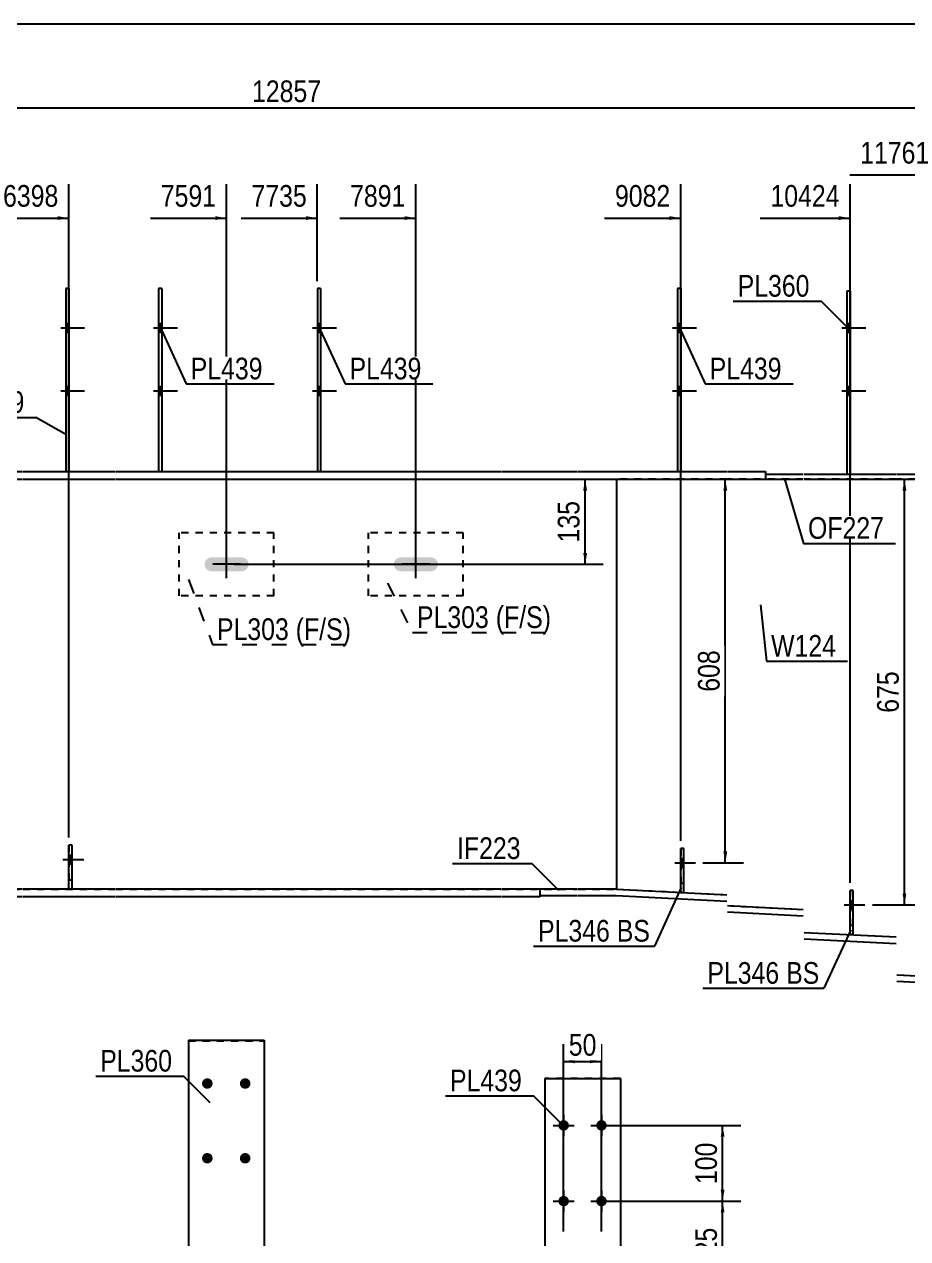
# Model space of a CAD drawing. Header units: millimetres. Extents: x -1031 to -628, y -184 to 93.
# Drawn here: x -862.7 to -746, y -67 to 93.4 of the extents above; entities that cross this region are included whole.
import ezdxf

# ---------------------------------------------------------------- set-up
doc = ezdxf.new("R2010")
doc.units = ezdxf.units.MM
doc.linetypes.add('DXK_LINE_DOT1', pattern=[1.8814, 0.9407, -0.9407])
doc.linetypes.add('DXK_LINE_DOT2', pattern=[3.9198, 1.9599, -1.9599])
doc.styles.add('Arial Narrow', font='ARIALN.TTF', dxfattribs={"height": 0.2})

# ---------------------------------------------------------------- blocks, each defined once
blk = doc.blocks.new('Unknown-624476958-1210')
at = {"color": 5, "linetype": 'Continuous'}
blk.add_line((-628.32, 93.42), (-1028.32, 93.42), dxfattribs=at)
blk = doc.blocks.new('Part-624476958-1717 - 1694')
at = {"color": 2, "linetype": 'Continuous'}
for p, q in [((-764.79, 34), (-759.79, 34)), ((-764.79, 34), (-764.79, 33.33)), ((-759.69, 34), (-747.53, 34)), ((-747.43, 34), (-735.51, 34)), ((-735.41, 34), (-660.5, 34)), ((-660.5, 34), (-660.5, 33.33)), ((-764.79, 33.33), (-759.79, 33.33)), ((-759.69, 33.33), (-747.53, 33.33)), ((-747.43, 33.33), (-735.51, 33.33)), ((-735.41, 33.33), (-660.5, 33.33))]:
    blk.add_line(p, q, dxfattribs=at)
blk = doc.blocks.new('Part-624476958-1739 - 1694')
at = {"color": 2, "linetype": 'Continuous'}
for p, q in [((-878.06, 34.33), (-873.06, 34.33)), ((-878.06, 34.33), (-878.06, 33.33)), ((-872.96, 34.33), (-862.96, 34.33)), ((-862.86, 34.33), (-850.7, 34.33)), ((-850.6, 34.33), (-799.7, 34.33)), ((-799.6, 34.33), (-789.6, 34.33)), ((-789.5, 34.33), (-769.89, 34.33)), ((-769.79, 34.33), (-764.79, 34.33)), ((-764.79, 34.33), (-764.79, 33.33)), ((-878.06, 33.33), (-873.06, 33.33)), ((-872.96, 33.33), (-862.96, 33.33)), ((-862.86, 33.33), (-850.7, 33.33)), ((-850.6, 33.33), (-799.7, 33.33)), ((-799.6, 33.33), (-789.6, 33.33)), ((-789.5, 33.33), (-769.89, 33.33)), ((-769.79, 33.33), (-764.79, 33.33))]:
    blk.add_line(p, q, dxfattribs=at)
blk = doc.blocks.new('Part-624476958-1837 - 1694')
at = {"color": 2, "linetype": 'Continuous'}
for p, q in [((-789.6, -20.83), (-794.6, -20.83)), ((-794.6, -20.83), (-794.6, -21.67)), ((-784.48, -20.83), (-789.5, -20.83)), ((-784.48, -20.83), (-769.89, -21.56)), ((-794.6, -21.67), (-789.6, -21.67)), ((-789.5, -21.67), (-784.5, -21.67)), ((-784.5, -21.67), (-769.89, -22.4)), ((-769.79, -23.01), (-759.79, -23.51)), ((-769.79, -23.84), (-759.79, -24.34)), ((-759.69, -26.55), (-747.53, -27.15)), ((-759.69, -27.38), (-747.53, -27.99)), ((-747.43, -32.14), (-735.51, -32.73)), ((-747.43, -32.97), (-735.51, -33.57)), ((-735.41, -32.93), (-727.42, -33.33)), ((-727.42, -33.33), (-727.47, -34.17)), ((-735.41, -33.77), (-727.47, -34.17))]:
    blk.add_line(p, q, dxfattribs=at)
blk = doc.blocks.new('Part-624476958-1766 - 1694')
at = {"color": 2, "linetype": 'Continuous'}
for p, q in [((-784.48, 33.33), (-784.48, -20.83)), ((-727.42, 19.73), (-727.42, 33.33)), ((-727.42, 14.42), (-727.42, -33.33))]:
    blk.add_line(p, q, dxfattribs=at)
at = {"color": 7, "linetype": 'DXK_LINE_DOT1'}
for p, q in [((-769.89, 33.33), (-784.48, 33.33)), ((-759.79, 33.33), (-769.79, 33.33)), ((-747.53, 33.33), (-759.69, 33.33)), ((-735.51, 33.33), (-747.43, 33.33)), ((-727.42, 33.33), (-735.41, 33.33)), ((-727.42, 33.33), (-727.42, 14.42)), ((-784.48, -20.83), (-769.89, -21.56)), ((-769.79, -23.01), (-759.79, -23.51)), ((-759.69, -26.55), (-747.53, -27.15)), ((-747.43, -32.14), (-735.51, -32.73)), ((-735.41, -32.93), (-727.42, -33.33))]:
    blk.add_line(p, q, dxfattribs=at)
blk = doc.blocks.new('Part-624476958-8357 - 1694')
at = {"color": 2, "linetype": 'Continuous'}
for p, q in [((-844.51, 58.5), (-844.93, 58.5)), ((-844.93, 58.5), (-844.93, 34.33)), ((-844.51, 58.5), (-844.51, 34.33))]:
    blk.add_line(p, q, dxfattribs=at)
at = {"color": 7, "linetype": 'DXK_LINE_DOT1'}
blk.add_line((-844.93, 34.33), (-844.51, 34.33), dxfattribs=at)
blk = doc.blocks.new('Part-624476958-1771 - 1694')
at = {"color": 2, "linetype": 'Continuous'}
for p, q in [((-867.96, 33.33), (-867.96, -20.83)), ((-784.48, 33.33), (-784.48, -20.83))]:
    blk.add_line(p, q, dxfattribs=at)
at = {"color": 7, "linetype": 'DXK_LINE_DOT1'}
for p, q in [((-867.96, 33.33), (-862.96, 33.33)), ((-862.86, 33.33), (-850.7, 33.33)), ((-850.6, 33.33), (-799.7, 33.33)), ((-799.6, 33.33), (-789.6, 33.33)), ((-789.5, 33.33), (-784.48, 33.33)), ((-867.96, -20.83), (-862.96, -20.83)), ((-862.86, -20.83), (-850.7, -20.83)), ((-850.6, -20.83), (-799.7, -20.83)), ((-799.6, -20.83), (-789.6, -20.83)), ((-789.5, -20.83), (-784.48, -20.83))]:
    blk.add_line(p, q, dxfattribs=at)
blk = doc.blocks.new('Part-624476958-2355 - 1694')
at = {"color": 2, "linetype": 'Continuous'}
for p, q in [((-856.78, 58.5), (-857.2, 58.5)), ((-857.2, 58.5), (-857.2, 34.33)), ((-856.78, 58.5), (-856.78, 34.33))]:
    blk.add_line(p, q, dxfattribs=at)
at = {"color": 7, "linetype": 'DXK_LINE_DOT1'}
blk.add_line((-857.2, 34.33), (-856.78, 34.33), dxfattribs=at)
blk = doc.blocks.new('Part-624476958-1815 - 1694')
at = {"color": 2, "linetype": 'Continuous'}
for p, q in [((-907.45, -20.83), (-912.45, -20.83)), ((-912.45, -20.83), (-912.45, -21.83)), ((-895.18, -20.83), (-907.35, -20.83)), ((-883.16, -20.83), (-895.08, -20.83)), ((-873.06, -20.83), (-883.06, -20.83)), ((-862.96, -20.83), (-872.96, -20.83)), ((-850.7, -20.83), (-862.86, -20.83)), ((-799.7, -20.83), (-850.6, -20.83)), ((-794.6, -20.83), (-799.6, -20.83)), ((-794.6, -20.83), (-794.6, -21.83)), ((-907.45, -21.83), (-912.45, -21.83)), ((-895.18, -21.83), (-907.35, -21.83)), ((-883.16, -21.83), (-895.08, -21.83)), ((-873.06, -21.83), (-883.06, -21.83)), ((-862.96, -21.83), (-872.96, -21.83)), ((-850.7, -21.83), (-862.86, -21.83)), ((-799.7, -21.83), (-850.6, -21.83)), ((-794.6, -21.83), (-799.6, -21.83))]:
    blk.add_line(p, q, dxfattribs=at)
blk = doc.blocks.new('Part-624476958-2070 - 1694')
at = {"color": 7, "linetype": 'DXK_LINE_DOT1'}
for p, q in [((-829.7, 26.25), (-842.2, 26.25)), ((-842.2, 17.92), (-842.2, 26.25)), ((-829.7, 17.92), (-829.7, 26.25)), ((-829.7, 17.92), (-842.2, 17.92))]:
    blk.add_line(p, q, dxfattribs=at)
blk = doc.blocks.new('Part-624476958-2080 - 1694')
at = {"color": 7, "linetype": 'DXK_LINE_DOT1'}
for p, q in [((-804.7, 26.25), (-817.2, 26.25)), ((-817.2, 17.92), (-817.2, 26.25)), ((-804.7, 17.92), (-804.7, 26.25)), ((-804.7, 17.92), (-817.2, 17.92))]:
    blk.add_line(p, q, dxfattribs=at)
blk = doc.blocks.new('Part-624476958-2149 - 1694')
at = {"color": 2, "linetype": 'Continuous'}
for p, q in [((-823.53, 58.5), (-823.95, 58.5)), ((-823.95, 58.5), (-823.95, 34.33)), ((-823.53, 58.5), (-823.53, 34.33))]:
    blk.add_line(p, q, dxfattribs=at)
at = {"color": 7, "linetype": 'DXK_LINE_DOT1'}
blk.add_line((-823.95, 34.33), (-823.53, 34.33), dxfattribs=at)
blk = doc.blocks.new('Part-624476958-2107 - 1694')
at = {"color": 2, "linetype": 'Continuous'}
for p, q in [((-753.61, 58.17), (-754.03, 58.17)), ((-754.03, 58.17), (-754.03, 34)), ((-753.61, 58.17), (-753.61, 34))]:
    blk.add_line(p, q, dxfattribs=at)
at = {"color": 7, "linetype": 'DXK_LINE_DOT1'}
blk.add_line((-754.03, 34), (-753.61, 34), dxfattribs=at)
blk = doc.blocks.new('Bolt-624476958-2382 - 1694')
at = {"linetype": 'Continuous'}
for points in [[(-823.53, 52.75), (-823.53, 53.91), (-823.95, 53.91), (-823.95, 52.75)], [(-823.53, 52.75), (-823.53, 53.91), (-823.95, 53.91), (-823.95, 52.75)], [(-823.53, 44.41), (-823.53, 45.58), (-823.95, 45.58), (-823.95, 44.41)], [(-823.53, 44.41), (-823.53, 45.58), (-823.95, 45.58), (-823.95, 44.41)]]:
    blk.add_hatch(color=3, dxfattribs=at).paths.add_polyline_path(points)
at = {"color": 3, "linetype": 'Continuous'}
for p, q in [((-824.62, 53.33), (-821.45, 53.33)), ((-824.62, 53.33), (-821.45, 53.33)), ((-823.95, 53.91), (-823.53, 53.91)), ((-823.95, 53.91), (-823.53, 53.91)), ((-823.95, 52.75), (-823.53, 52.75)), ((-823.95, 52.75), (-823.53, 52.75)), ((-824.62, 45), (-821.45, 45)), ((-824.62, 45), (-821.45, 45)), ((-823.95, 45.58), (-823.53, 45.58)), ((-823.95, 45.58), (-823.53, 45.58)), ((-823.95, 44.41), (-823.53, 44.41)), ((-823.95, 44.41), (-823.53, 44.41))]:
    blk.add_line(p, q, dxfattribs=at)
blk = doc.blocks.new('Part-624476958-2325 - 1694')
at = {"color": 2, "linetype": 'Continuous'}
for p, q in [((-753.61, -26.84), (-753.61, -21)), ((-753.19, -21), (-753.61, -21)), ((-753.19, -26.84), (-753.19, -21)), ((-753.61, -26.84), (-753.19, -26.84))]:
    blk.add_line(p, q, dxfattribs=at)
at = {"color": 7, "linetype": 'DXK_LINE_DOT1'}
blk.add_line((-753.61, -25.59), (-753.19, -25.59), dxfattribs=at)
blk = doc.blocks.new('Part-624476958-2330 - 1694')
at = {"color": 7, "linetype": 'DXK_LINE_DOT1'}
for p, q in [((-753.61, -21), (-753.61, -26.84)), ((-753.19, -21), (-753.61, -21)), ((-753.19, -26.84), (-753.19, -21)), ((-753.61, -26.84), (-753.19, -26.84))]:
    blk.add_line(p, q, dxfattribs=at)
blk = doc.blocks.new('Part-624476958-2340 - 1694')
at = {"color": 2, "linetype": 'Continuous'}
for p, q in [((-775.98, 58.5), (-776.39, 58.5)), ((-776.39, 58.5), (-776.39, 34.33)), ((-775.98, 58.5), (-775.98, 34.33))]:
    blk.add_line(p, q, dxfattribs=at)
at = {"color": 7, "linetype": 'DXK_LINE_DOT1'}
blk.add_line((-776.39, 34.33), (-775.98, 34.33), dxfattribs=at)
blk = doc.blocks.new('Part-624476958-2345 - 1694')
at = {"color": 2, "linetype": 'Continuous'}
for p, q in [((-775.98, -21.26), (-775.98, -15.44)), ((-775.56, -15.44), (-775.98, -15.44)), ((-775.56, -21.27), (-775.56, -15.44)), ((-775.76, -21.27), (-775.56, -21.27))]:
    blk.add_line(p, q, dxfattribs=at)
at = {"color": 7, "linetype": 'DXK_LINE_DOT1'}
for p, q in [((-775.98, -20.02), (-775.56, -20.02)), ((-775.98, -21.27), (-775.98, -21.26)), ((-775.98, -21.27), (-775.76, -21.27))]:
    blk.add_line(p, q, dxfattribs=at)
blk = doc.blocks.new('Part-624476958-2350 - 1694')
at = {"color": 7, "linetype": 'DXK_LINE_DOT1'}
for p, q in [((-775.98, -15.44), (-775.98, -21.26)), ((-775.56, -15.44), (-775.98, -15.44)), ((-775.56, -21.27), (-775.56, -15.44)), ((-775.76, -21.27), (-775.56, -21.27))]:
    blk.add_line(p, q, dxfattribs=at)
blk = doc.blocks.new('Part-624476958-2360 - 1694')
at = {"color": 2, "linetype": 'Continuous'}
for p, q in [((-856.78, -20.83), (-856.78, -15)), ((-856.36, -15), (-856.78, -15)), ((-856.36, -20.83), (-856.36, -15))]:
    blk.add_line(p, q, dxfattribs=at)
at = {"color": 7, "linetype": 'DXK_LINE_DOT1'}
for p, q in [((-856.78, -19.58), (-856.36, -19.58)), ((-856.78, -20.83), (-856.36, -20.83))]:
    blk.add_line(p, q, dxfattribs=at)
blk = doc.blocks.new('Part-624476958-2365 - 1694')
at = {"color": 7, "linetype": 'DXK_LINE_DOT1'}
for p, q in [((-856.78, -15), (-856.78, -20.83)), ((-856.36, -15), (-856.78, -15)), ((-856.36, -20.83), (-856.36, -15))]:
    blk.add_line(p, q, dxfattribs=at)
blk = doc.blocks.new('Bolt-624476958-2371 - 1694')
at = {"linetype": 'Continuous'}
blk.add_hatch(color=3, dxfattribs=at).paths.add_polyline_path([(-838.8, 22.43), (-838.87, 22.08), (-838.8, 21.73), (-838.6, 21.43), (-838.3, 21.24), (-837.95, 21.17), (-833.95, 21.17), (-833.6, 21.24), (-833.3, 21.43), (-833.1, 21.73), (-833.03, 22.08), (-833.1, 22.43), (-833.3, 22.73), (-833.6, 22.93), (-833.95, 23), (-837.95, 23), (-838.3, 22.93), (-838.6, 22.73)])
at = {"color": 3, "linetype": 'Continuous'}
for p, q in [((-835.95, 20.25), (-835.95, 23.92)), ((-834.12, 22.08), (-837.78, 22.08))]:
    blk.add_line(p, q, dxfattribs=at)
blk = doc.blocks.new('Bolt-624476958-2372 - 1694')
at = {"linetype": 'Continuous'}
blk.add_hatch(color=3, dxfattribs=at).paths.add_polyline_path([(-813.8, 22.43), (-813.87, 22.08), (-813.8, 21.73), (-813.6, 21.43), (-813.3, 21.24), (-812.95, 21.17), (-808.95, 21.17), (-808.6, 21.24), (-808.3, 21.43), (-808.1, 21.73), (-808.03, 22.08), (-808.1, 22.43), (-808.3, 22.73), (-808.6, 22.93), (-808.95, 23), (-812.95, 23), (-813.3, 22.93), (-813.6, 22.73)])
at = {"color": 3, "linetype": 'Continuous'}
for p, q in [((-810.95, 20.25), (-810.95, 23.92)), ((-809.12, 22.08), (-812.78, 22.08))]:
    blk.add_line(p, q, dxfattribs=at)
blk = doc.blocks.new('Bolt-624476958-2377 - 1694')
at = {"linetype": 'Continuous'}
for points in [[(-753.61, 52.75), (-753.61, 53.91), (-754.03, 53.91), (-754.03, 52.75)], [(-753.61, 52.75), (-753.61, 53.91), (-754.03, 53.91), (-754.03, 52.75)], [(-753.61, 44.41), (-753.61, 45.58), (-754.03, 45.58), (-754.03, 44.41)], [(-753.61, 44.41), (-753.61, 45.58), (-754.03, 45.58), (-754.03, 44.41)]]:
    blk.add_hatch(color=3, dxfattribs=at).paths.add_polyline_path(points)
at = {"color": 3, "linetype": 'Continuous'}
for p, q in [((-754.69, 53.33), (-751.53, 53.33)), ((-754.69, 53.33), (-751.53, 53.33)), ((-754.03, 53.91), (-753.61, 53.91)), ((-754.03, 53.91), (-753.61, 53.91)), ((-754.03, 52.75), (-753.61, 52.75)), ((-754.03, 52.75), (-753.61, 52.75)), ((-754.69, 45), (-751.53, 45)), ((-754.69, 45), (-751.53, 45)), ((-754.03, 45.58), (-753.61, 45.58)), ((-754.03, 45.58), (-753.61, 45.58)), ((-754.03, 44.41), (-753.61, 44.41)), ((-754.03, 44.41), (-753.61, 44.41))]:
    blk.add_line(p, q, dxfattribs=at)
blk = doc.blocks.new('Bolt-624476958-8359 - 1694')
at = {"linetype": 'Continuous'}
for points in [[(-844.51, 52.75), (-844.51, 53.91), (-844.93, 53.91), (-844.93, 52.75)], [(-844.51, 52.75), (-844.51, 53.91), (-844.93, 53.91), (-844.93, 52.75)], [(-844.51, 44.41), (-844.51, 45.58), (-844.93, 45.58), (-844.93, 44.41)], [(-844.51, 44.41), (-844.51, 45.58), (-844.93, 45.58), (-844.93, 44.41)]]:
    blk.add_hatch(color=3, dxfattribs=at).paths.add_polyline_path(points)
at = {"color": 3, "linetype": 'Continuous'}
for p, q in [((-845.6, 53.33), (-842.43, 53.33)), ((-845.6, 53.33), (-842.43, 53.33)), ((-844.93, 53.91), (-844.51, 53.91)), ((-844.93, 53.91), (-844.51, 53.91)), ((-844.93, 52.75), (-844.51, 52.75)), ((-844.93, 52.75), (-844.51, 52.75)), ((-845.6, 45), (-842.43, 45)), ((-845.6, 45), (-842.43, 45)), ((-844.93, 45.58), (-844.51, 45.58)), ((-844.93, 45.58), (-844.51, 45.58)), ((-844.93, 44.41), (-844.51, 44.41)), ((-844.93, 44.41), (-844.51, 44.41))]:
    blk.add_line(p, q, dxfattribs=at)
blk = doc.blocks.new('Bolt-624476958-2392 - 1694')
at = {"linetype": 'Continuous'}
blk.add_hatch(color=3, dxfattribs=at).paths.add_polyline_path([(-753.19, -23.5), (-753.19, -22.34), (-753.61, -22.34), (-753.61, -23.5)])
at = {"color": 3, "linetype": 'Continuous'}
for p, q in [((-753.61, -22.34), (-753.19, -22.34)), ((-754.4, -22.92), (-751.65, -22.92)), ((-753.61, -23.5), (-753.19, -23.5))]:
    blk.add_line(p, q, dxfattribs=at)
blk = doc.blocks.new('Bolt-624476958-2393 - 1694')
at = {"color": 3, "linetype": 'DXK_LINE_DOT2'}
for p, q in [((-753.61, -22.34), (-753.19, -22.34)), ((-754.4, -22.92), (-751.65, -22.92)), ((-753.61, -23.5), (-753.19, -23.5))]:
    blk.add_line(p, q, dxfattribs=at)
blk = doc.blocks.new('Bolt-624476958-2395 - 1694')
at = {"linetype": 'Continuous'}
for points in [[(-775.98, 52.75), (-775.98, 53.91), (-776.39, 53.91), (-776.39, 52.75)], [(-775.98, 52.75), (-775.98, 53.91), (-776.39, 53.91), (-776.39, 52.75)], [(-775.98, 44.41), (-775.98, 45.58), (-776.39, 45.58), (-776.39, 44.41)], [(-775.98, 44.41), (-775.98, 45.58), (-776.39, 45.58), (-776.39, 44.41)]]:
    blk.add_hatch(color=3, dxfattribs=at).paths.add_polyline_path(points)
at = {"color": 3, "linetype": 'Continuous'}
for p, q in [((-777.06, 53.33), (-773.89, 53.33)), ((-777.06, 53.33), (-773.89, 53.33)), ((-776.39, 53.91), (-775.98, 53.91)), ((-776.39, 53.91), (-775.98, 53.91)), ((-776.39, 52.75), (-775.98, 52.75)), ((-776.39, 52.75), (-775.98, 52.75)), ((-777.06, 45), (-773.89, 45)), ((-777.06, 45), (-773.89, 45)), ((-776.39, 45.58), (-775.98, 45.58)), ((-776.39, 45.58), (-775.98, 45.58)), ((-776.39, 44.41), (-775.98, 44.41)), ((-776.39, 44.41), (-775.98, 44.41))]:
    blk.add_line(p, q, dxfattribs=at)
blk = doc.blocks.new('Bolt-624476958-2396 - 1694')
at = {"linetype": 'Continuous'}
blk.add_hatch(color=3, dxfattribs=at).paths.add_polyline_path([(-775.56, -17.94), (-775.56, -16.77), (-775.98, -16.77), (-775.98, -17.94)])
at = {"color": 3, "linetype": 'Continuous'}
for p, q in [((-776.77, -17.35), (-774.02, -17.35)), ((-775.98, -16.77), (-775.56, -16.77)), ((-775.98, -17.94), (-775.56, -17.94))]:
    blk.add_line(p, q, dxfattribs=at)
blk = doc.blocks.new('Bolt-624476958-2397 - 1694')
at = {"color": 3, "linetype": 'DXK_LINE_DOT2'}
for p, q in [((-776.77, -17.35), (-774.02, -17.35)), ((-775.98, -16.77), (-775.56, -16.77)), ((-775.98, -17.94), (-775.56, -17.94))]:
    blk.add_line(p, q, dxfattribs=at)
blk = doc.blocks.new('Bolt-624476958-2398 - 1694')
at = {"linetype": 'Continuous'}
for points in [[(-856.78, 52.75), (-856.78, 53.91), (-857.2, 53.91), (-857.2, 52.75)], [(-856.78, 52.75), (-856.78, 53.91), (-857.2, 53.91), (-857.2, 52.75)], [(-856.78, 44.41), (-856.78, 45.58), (-857.2, 45.58), (-857.2, 44.41)], [(-856.78, 44.41), (-856.78, 45.58), (-857.2, 45.58), (-857.2, 44.41)]]:
    blk.add_hatch(color=3, dxfattribs=at).paths.add_polyline_path(points)
at = {"color": 3, "linetype": 'Continuous'}
for p, q in [((-857.86, 53.33), (-854.7, 53.33)), ((-857.86, 53.33), (-854.7, 53.33)), ((-857.2, 53.91), (-856.78, 53.91)), ((-857.2, 53.91), (-856.78, 53.91)), ((-857.2, 52.75), (-856.78, 52.75)), ((-857.2, 52.75), (-856.78, 52.75)), ((-857.86, 45), (-854.7, 45)), ((-857.86, 45), (-854.7, 45)), ((-857.2, 45.58), (-856.78, 45.58)), ((-857.2, 45.58), (-856.78, 45.58)), ((-857.2, 44.41), (-856.78, 44.41)), ((-857.2, 44.41), (-856.78, 44.41))]:
    blk.add_line(p, q, dxfattribs=at)
blk = doc.blocks.new('Bolt-624476958-2399 - 1694')
at = {"linetype": 'Continuous'}
blk.add_hatch(color=3, dxfattribs=at).paths.add_polyline_path([(-856.36, -17.5), (-856.36, -16.33), (-856.78, -16.33), (-856.78, -17.5)])
at = {"color": 3, "linetype": 'Continuous'}
for p, q in [((-857.57, -16.92), (-854.82, -16.92)), ((-856.78, -16.33), (-856.36, -16.33)), ((-856.78, -17.5), (-856.36, -17.5))]:
    blk.add_line(p, q, dxfattribs=at)
blk = doc.blocks.new('Bolt-624476958-2400 - 1694')
at = {"color": 3, "linetype": 'DXK_LINE_DOT2'}
for p, q in [((-857.57, -16.92), (-854.82, -16.92)), ((-856.78, -16.33), (-856.36, -16.33)), ((-856.78, -17.5), (-856.36, -17.5))]:
    blk.add_line(p, q, dxfattribs=at)
blk = doc.blocks.new('Bolt-624476958-1288 - 1257')
at = {"linetype": 'Continuous'}
for points in [[(-790.74, -52.04, -1), (-792.14, -52.04, -1)], [(-785.74, -52.04, -1), (-787.14, -52.04, -1)], [(-790.74, -62.04, -1), (-792.14, -62.04, -1)], [(-785.74, -62.04, -1), (-787.14, -62.04, -1)]]:
    blk.add_hatch(color=3, dxfattribs=at).paths.add_polyline_path(points)
at = {"color": 3, "linetype": 'Continuous'}
for p, q in [((-791.44, -50.64), (-791.44, -53.44)), ((-786.44, -50.64), (-786.44, -53.44)), ((-792.84, -52.04), (-790.04, -52.04)), ((-787.84, -52.04), (-785.04, -52.04)), ((-791.44, -60.64), (-791.44, -63.44)), ((-786.44, -60.64), (-786.44, -63.44)), ((-792.84, -62.04), (-790.04, -62.04)), ((-787.84, -62.04), (-785.04, -62.04))]:
    blk.add_line(p, q, dxfattribs=at)
blk = doc.blocks.new('Part-624476958-1294 - 1257')
at = {"color": 2, "linetype": 'Continuous'}
for p, q in [((-793.94, -45.84), (-793.94, -74.84)), ((-793.94, -45.84), (-783.94, -45.84)), ((-783.94, -45.84), (-783.94, -74.84))]:
    blk.add_line(p, q, dxfattribs=at)
at = {"color": 7, "linetype": 'DXK_LINE_DOT1'}
for p, q in [((-783.94, -45.84), (-793.94, -45.84)), ((-793.94, -74.84), (-783.94, -74.84))]:
    blk.add_line(p, q, dxfattribs=at)
blk = doc.blocks.new('Part-624476958-1619 - 1557')
at = {"color": 2, "linetype": 'Continuous'}
for p, q in [((-841, -40.77), (-841, -68.48)), ((-841, -40.77), (-831, -40.77)), ((-831, -40.77), (-831, -68.48))]:
    blk.add_line(p, q, dxfattribs=at)
at = {"color": 7, "linetype": 'DXK_LINE_DOT1'}
for p, q in [((-841, -40.85), (-831, -40.85)), ((-841, -68.48), (-841, -69.41)), ((-831, -69.41), (-831, -68.48)), ((-841, -69.49), (-841, -69.41)), ((-841, -69.41), (-831, -69.41)), ((-841, -69.49), (-831, -69.49)), ((-831, -69.41), (-831, -69.49))]:
    blk.add_line(p, q, dxfattribs=at)
blk = doc.blocks.new('Bolt-624476958-1665 - 1557')
at = {"linetype": 'Continuous'}
for points in [[(-838.5, -47.2), (-838.64, -47.18), (-838.78, -47.14), (-838.91, -47.07), (-839.02, -46.97), (-839.1, -46.85), (-839.16, -46.72), (-839.19, -46.58), (-839.19, -46.43), (-839.16, -46.29), (-839.1, -46.16), (-839.02, -46.04), (-838.91, -45.95), (-838.78, -45.87), (-838.64, -45.83), (-838.5, -45.81), (-838.35, -45.83), (-838.21, -45.87), (-838.09, -45.95), (-837.98, -46.04), (-837.89, -46.16), (-837.83, -46.29), (-837.8, -46.43), (-837.8, -46.58), (-837.83, -46.72), (-837.89, -46.85), (-837.98, -46.97), (-838.09, -47.07), (-838.21, -47.14), (-838.35, -47.18)], [(-833.5, -47.2), (-833.64, -47.18), (-833.78, -47.14), (-833.91, -47.07), (-834.02, -46.97), (-834.1, -46.85), (-834.16, -46.72), (-834.19, -46.58), (-834.19, -46.43), (-834.16, -46.29), (-834.1, -46.16), (-834.02, -46.04), (-833.91, -45.95), (-833.78, -45.87), (-833.64, -45.83), (-833.5, -45.81), (-833.35, -45.83), (-833.21, -45.87), (-833.09, -45.95), (-832.98, -46.04), (-832.89, -46.16), (-832.83, -46.29), (-832.8, -46.43), (-832.8, -46.58), (-832.83, -46.72), (-832.89, -46.85), (-832.98, -46.97), (-833.09, -47.07), (-833.21, -47.14), (-833.35, -47.18)], [(-838.5, -57.07), (-838.64, -57.06), (-838.78, -57.01), (-838.91, -56.94), (-839.02, -56.84), (-839.1, -56.73), (-839.16, -56.6), (-839.19, -56.45), (-839.19, -56.31), (-839.16, -56.17), (-839.1, -56.04), (-839.02, -55.92), (-838.91, -55.82), (-838.78, -55.75), (-838.64, -55.71), (-838.5, -55.69), (-838.35, -55.71), (-838.21, -55.75), (-838.09, -55.82), (-837.98, -55.92), (-837.89, -56.04), (-837.83, -56.17), (-837.8, -56.31), (-837.8, -56.45), (-837.83, -56.6), (-837.89, -56.73), (-837.98, -56.84), (-838.09, -56.94), (-838.21, -57.01), (-838.35, -57.06)], [(-833.5, -57.07), (-833.64, -57.06), (-833.78, -57.01), (-833.91, -56.94), (-834.02, -56.84), (-834.1, -56.73), (-834.16, -56.6), (-834.19, -56.45), (-834.19, -56.31), (-834.16, -56.17), (-834.1, -56.04), (-834.02, -55.92), (-833.91, -55.82), (-833.78, -55.75), (-833.64, -55.71), (-833.5, -55.69), (-833.35, -55.71), (-833.21, -55.75), (-833.09, -55.82), (-832.98, -55.92), (-832.89, -56.04), (-832.83, -56.17), (-832.8, -56.31), (-832.8, -56.45), (-832.83, -56.6), (-832.89, -56.73), (-832.98, -56.84), (-833.09, -56.94), (-833.21, -57.01), (-833.35, -57.06)]]:
    blk.add_hatch(color=3, dxfattribs=at).paths.add_polyline_path(points)
at = {"color": 3, "linetype": 'Continuous'}
for p, q in [((-838.5, -46.38), (-838.5, -46.9)), ((-833.5, -46.38), (-833.5, -46.9)), ((-838.5, -56.26), (-838.5, -56.77)), ((-833.5, -56.26), (-833.5, -56.77))]:
    blk.add_line(p, q, dxfattribs=at)
blk = doc.blocks.new('StraightDimension-624476958-11280 - 1694')
at = {"linetype": 'Continuous'}
blk.add_hatch(color=7, dxfattribs=at).paths.add_polyline_path([(-858.28, 68.07), (-856.78, 67.82), (-858.28, 67.57)])
at = {"color": 7, "linetype": 'Continuous'}
for p, q in [((-856.78, -14), (-856.78, 72.32)), ((-866.84, 67.82), (-856.78, 67.82))]:
    blk.add_line(p, q, dxfattribs=at)
at = {"color": 0}
blk.add_wipeout([(-857.55, 68.72), (-857.55, 72.92), (-866.07, 72.92), (-866.07, 68.72)], dxfattribs=at)
at = {"color": 3, "style": 'Arial Narrow'}
blk.add_text('6398', height=2.863, dxfattribs=at).set_placement((-865.47, 69.32))
blk = doc.blocks.new('StraightDimension-624476958-11278 - 1694')
at = {"linetype": 'Continuous'}
blk.add_hatch(color=7, dxfattribs=at).paths.add_polyline_path([(-825.47, 68.07), (-823.97, 67.82), (-825.47, 67.57)])
at = {"color": 7, "linetype": 'Continuous'}
for p, q in [((-823.97, 59.5), (-823.97, 72.32)), ((-834.03, 67.82), (-823.97, 67.82))]:
    blk.add_line(p, q, dxfattribs=at)
at = {"color": 0}
blk.add_wipeout([(-824.75, 68.72), (-824.75, 72.92), (-833.26, 72.92), (-833.26, 68.72)], dxfattribs=at)
at = {"color": 3, "style": 'Arial Narrow'}
blk.add_text('7735', height=2.863, dxfattribs=at).set_placement((-832.66, 69.32))
blk = doc.blocks.new('StraightDimension-624476958-11275 - 1694')
at = {"linetype": 'Continuous'}
blk.add_hatch(color=7, dxfattribs=at).paths.add_polyline_path([(-755.11, 68.07), (-753.61, 67.82), (-755.11, 67.57)])
at = {"color": 7, "linetype": 'Continuous'}
for p, q in [((-753.61, -20), (-753.61, 72.32)), ((-765.5, 67.82), (-753.61, 67.82))]:
    blk.add_line(p, q, dxfattribs=at)
at = {"color": 0}
blk.add_wipeout([(-754.39, 68.72), (-754.39, 72.92), (-764.73, 72.92), (-764.73, 68.72)], dxfattribs=at)
at = {"color": 3, "style": 'Arial Narrow'}
blk.add_text('10424', height=2.863, dxfattribs=at).set_placement((-764.13, 69.32))
blk = doc.blocks.new('StraightDimension-624476958-2766 - 1694')
at = {"linetype": 'Continuous'}
for points in [[(-746.68, 31.83), (-746.43, 33.33), (-746.18, 31.83)], [(-746.18, -21.42), (-746.43, -22.92), (-746.68, -21.42)]]:
    blk.add_hatch(color=7, dxfattribs=at).paths.add_polyline_path(points)
at = {"color": 7, "linetype": 'Continuous'}
for p, q in [((-749.35, 33.33), (-744.03, 33.33)), ((-746.43, -22.92), (-746.43, 33.33)), ((-750.67, -22.92), (-744.03, -22.92))]:
    blk.add_line(p, q, dxfattribs=at)
at = {"color": 0}
blk.add_wipeout([(-746.58, 8.55), (-750.78, 8.55), (-750.78, 1.87), (-746.58, 1.87)], dxfattribs=at)
at = {"color": 3, "style": 'Arial Narrow'}
blk.add_text('675', height=2.863, rotation=90.0002, dxfattribs=at).set_placement((-747.18, 2.47))
blk = doc.blocks.new('StraightDimension-624476958-2778 - 1694')
at = {"linetype": 'Continuous'}
for points in [[(-770.34, 31.83), (-770.09, 33.33), (-769.84, 31.83)], [(-769.84, -15.85), (-770.09, -17.35), (-770.34, -15.85)]]:
    blk.add_hatch(color=7, dxfattribs=at).paths.add_polyline_path(points)
at = {"color": 7, "linetype": 'Continuous'}
for p, q in [((-773.04, 33.33), (-767.69, 33.33)), ((-770.09, -17.35), (-770.09, 33.33)), ((-773.04, -17.35), (-767.69, -17.35))]:
    blk.add_line(p, q, dxfattribs=at)
at = {"color": 0}
blk.add_wipeout([(-770.24, 11.33), (-774.44, 11.33), (-774.44, 4.65), (-770.24, 4.65)], dxfattribs=at)
at = {"color": 3, "style": 'Arial Narrow'}
blk.add_text('608', height=2.863, rotation=90.0002, dxfattribs=at).set_placement((-770.84, 5.25))
blk = doc.blocks.new('StraightDimension-624476958-2854 - 1694')
at = {"linetype": 'Continuous'}
for points in [[(-788.85, 31.83), (-788.6, 33.33), (-788.35, 31.83)], [(-788.35, 23.58), (-788.6, 22.08), (-788.85, 23.58)]]:
    blk.add_hatch(color=7, dxfattribs=at).paths.add_polyline_path(points)
at = {"color": 7, "linetype": 'Continuous'}
for p, q in [((-803.51, 33.33), (-786.2, 33.33)), ((-788.6, 22.08), (-788.6, 33.33)), ((-834.95, 22.08), (-786.2, 22.08))]:
    blk.add_line(p, q, dxfattribs=at)
at = {"color": 0}
blk.add_wipeout([(-788.75, 31.05), (-792.95, 31.05), (-792.95, 24.37), (-788.75, 24.37)], dxfattribs=at)
at = {"color": 3, "style": 'Arial Narrow'}
blk.add_text('135', height=2.863, rotation=90.0002, dxfattribs=at).set_placement((-789.35, 24.97))
blk = doc.blocks.new('StraightDimension-624476958-11274 - 1694')
at = {"linetype": 'Continuous'}
blk.add_hatch(color=7, dxfattribs=at).paths.add_polyline_path([(-743.26, 73.77), (-741.76, 73.52), (-743.26, 73.27)])
at = {"color": 7, "linetype": 'Continuous'}
for p, q in [((-741.76, 59.17), (-741.76, 78.02)), ((-753.65, 73.52), (-741.76, 73.52))]:
    blk.add_line(p, q, dxfattribs=at)
at = {"color": 0}
blk.add_wipeout([(-742.53, 74.42), (-742.53, 78.62), (-752.88, 78.62), (-752.88, 74.42)], dxfattribs=at)
at = {"color": 3, "style": 'Arial Narrow'}
blk.add_text('11761', height=2.863, dxfattribs=at).set_placement((-752.28, 75.02))
blk = doc.blocks.new('StraightDimension-624476958-11276 - 1694')
at = {"linetype": 'Continuous'}
blk.add_hatch(color=7, dxfattribs=at).paths.add_polyline_path([(-777.48, 68.07), (-775.98, 67.82), (-777.48, 67.57)])
at = {"color": 7, "linetype": 'Continuous'}
for p, q in [((-775.98, -14.44), (-775.98, 72.32)), ((-786.04, 67.82), (-775.98, 67.82))]:
    blk.add_line(p, q, dxfattribs=at)
at = {"color": 0}
blk.add_wipeout([(-776.75, 68.72), (-776.75, 72.92), (-785.26, 72.92), (-785.26, 68.72)], dxfattribs=at)
at = {"color": 3, "style": 'Arial Narrow'}
blk.add_text('9082', height=2.863, dxfattribs=at).set_placement((-784.66, 69.32))
blk = doc.blocks.new('StraightDimension-624476958-11277 - 1694')
at = {"linetype": 'Continuous'}
blk.add_hatch(color=7, dxfattribs=at).paths.add_polyline_path([(-812.45, 68.07), (-810.95, 67.82), (-812.45, 67.57)])
at = {"color": 7, "linetype": 'Continuous'}
for p, q in [((-810.95, 23.08), (-810.95, 72.32)), ((-821.01, 67.82), (-810.95, 67.82))]:
    blk.add_line(p, q, dxfattribs=at)
at = {"color": 0}
blk.add_wipeout([(-811.73, 68.72), (-811.73, 72.92), (-820.24, 72.92), (-820.24, 68.72)], dxfattribs=at)
at = {"color": 3, "style": 'Arial Narrow'}
blk.add_text('7891', height=2.863, dxfattribs=at).set_placement((-819.64, 69.32))
blk = doc.blocks.new('StraightDimension-624476958-11279 - 1694')
at = {"linetype": 'Continuous'}
blk.add_hatch(color=7, dxfattribs=at).paths.add_polyline_path([(-837.45, 68.07), (-835.95, 67.82), (-837.45, 67.57)])
at = {"color": 7, "linetype": 'Continuous'}
for p, q in [((-835.95, 23.08), (-835.95, 72.32)), ((-846.01, 67.82), (-835.95, 67.82))]:
    blk.add_line(p, q, dxfattribs=at)
at = {"color": 0}
blk.add_wipeout([(-836.73, 68.72), (-836.73, 72.92), (-845.24, 72.92), (-845.24, 68.72)], dxfattribs=at)
at = {"color": 3, "style": 'Arial Narrow'}
blk.add_text('7591', height=2.863, dxfattribs=at).set_placement((-844.64, 69.32))
blk = doc.blocks.new('StraightDimension-624476958-11607 - 1694')
at = {"color": 7, "linetype": 'Continuous'}
blk.add_line((-1000, 82.39), (-656.03, 82.39), dxfattribs=at)
at = {"color": 0}
blk.add_wipeout([(-822.84, 82.54), (-822.84, 86.74), (-833.19, 86.74), (-833.19, 82.54)], dxfattribs=at)
at = {"color": 3, "style": 'Arial Narrow'}
blk.add_text('12857', height=2.863, dxfattribs=at).set_placement((-832.59, 83.14))
blk = doc.blocks.new('StraightDimension-624476958-8029 - 1257')
at = {"linetype": 'Continuous'}
for points in [[(-770.7, -53.54), (-770.45, -52.04), (-770.2, -53.54)], [(-770.2, -60.54), (-770.45, -62.04), (-770.7, -60.54)]]:
    blk.add_hatch(color=7, dxfattribs=at).paths.add_polyline_path(points)
at = {"color": 7, "linetype": 'Continuous'}
for p, q in [((-785.44, -52.04), (-768.05, -52.04)), ((-770.45, -62.04), (-770.45, -52.04)), ((-785.44, -62.04), (-768.05, -62.04))]:
    blk.add_line(p, q, dxfattribs=at)
at = {"color": 0}
blk.add_wipeout([(-770.6, -53.7), (-774.8, -53.7), (-774.8, -60.39), (-770.6, -60.39)], dxfattribs=at)
at = {"color": 3, "style": 'Arial Narrow'}
blk.add_text('100', height=2.863, rotation=90.0002, dxfattribs=at).set_placement((-771.2, -59.79))
blk = doc.blocks.new('StraightDimension-624476958-5519 - 1257')
at = {"linetype": 'Continuous'}
for points in [[(-789.94, -43.83), (-791.44, -43.58), (-789.94, -43.33)], [(-787.94, -43.33), (-786.44, -43.58), (-787.94, -43.83)]]:
    blk.add_hatch(color=7, dxfattribs=at).paths.add_polyline_path(points)
at = {"color": 7, "linetype": 'Continuous'}
for p, q in [((-791.44, -66.04), (-791.44, -41.33)), ((-786.44, -66.04), (-786.44, -41.33)), ((-791.44, -43.58), (-786.44, -43.58))]:
    blk.add_line(p, q, dxfattribs=at)
at = {"color": 0}
blk.add_wipeout([(-786.51, -43.43), (-786.51, -39.23), (-791.36, -39.23), (-791.36, -43.43)], dxfattribs=at)
at = {"color": 3, "style": 'Arial Narrow'}
blk.add_text('50', height=2.863, dxfattribs=at).set_placement((-790.76, -42.83))
blk = doc.blocks.new('StraightDimension-624476958-8030 - 1257')
at = {"linetype": 'Continuous'}
for points in [[(-770.7, -63.54), (-770.45, -62.04), (-770.2, -63.54)], [(-770.2, -73.04), (-770.45, -74.54), (-770.7, -73.04)]]:
    blk.add_hatch(color=7, dxfattribs=at).paths.add_polyline_path(points)
at = {"color": 7, "linetype": 'Continuous'}
for p, q in [((-785.44, -62.04), (-768.05, -62.04)), ((-770.45, -74.54), (-770.45, -62.04)), ((-775.44, -74.54), (-768.05, -74.54))]:
    blk.add_line(p, q, dxfattribs=at)
at = {"color": 0}
blk.add_wipeout([(-770.6, -64.95), (-774.8, -64.95), (-774.8, -71.63), (-770.6, -71.63)], dxfattribs=at)
at = {"color": 3, "style": 'Arial Narrow'}
blk.add_text('125', height=2.863, rotation=90.0002, dxfattribs=at).set_placement((-771.2, -71.03))
blk = doc.blocks.new('Mark-624476958-1713 - 1694')
at = {"color": 0}
blk.add_wipeout([(-749.12, 25.45), (-749.12, 28.45), (-759.17, 28.45), (-759.17, 25.45)], dxfattribs=at)
blk.add_wipeout([(-749.12, 25.45), (-749.12, 28.45), (-759.17, 28.45), (-759.17, 25.45)], dxfattribs=at)
at = {"color": 7, "linetype": 'Continuous'}
for p, q in [((-762.27, 33.38), (-759.77, 24.85)), ((-759.77, 24.85), (-747.62, 24.85))]:
    blk.add_line(p, q, dxfattribs=at)
at = {"color": 3, "style": 'Arial Narrow'}
blk.add_text('OF227', height=2.863, dxfattribs=at).set_placement((-759.17, 25.45))
blk = doc.blocks.new('Mark-624476958-1833 - 1694')
at = {"color": 7, "linetype": 'Continuous'}
blk.add_line((-792.08, -20.99), (-795.62, -17.45), dxfattribs=at)
at = {"color": 0}
blk.add_wipeout([(-797.12, -16.85), (-797.12, -13.85), (-805.52, -13.85), (-805.52, -16.85)], dxfattribs=at)
blk.add_wipeout([(-797.12, -16.85), (-797.12, -13.85), (-805.52, -13.85), (-805.52, -16.85)], dxfattribs=at)
at = {"color": 7, "linetype": 'Continuous'}
blk.add_line((-806.12, -17.45), (-795.62, -17.45), dxfattribs=at)
at = {"color": 3, "style": 'Arial Narrow'}
blk.add_text('IF223', height=2.863, dxfattribs=at).set_placement((-805.52, -16.85))
blk = doc.blocks.new('Mark-624476958-1762 - 1694')
at = {"color": 0}
blk.add_wipeout([(-755.46, 9.88), (-755.46, 12.88), (-764.05, 12.88), (-764.05, 9.88)], dxfattribs=at)
blk.add_wipeout([(-755.46, 9.88), (-755.46, 12.88), (-764.05, 12.88), (-764.05, 9.88)], dxfattribs=at)
at = {"color": 7, "linetype": 'Continuous'}
for p, q in [((-765.44, 16.71), (-764.65, 9.28)), ((-764.65, 9.28), (-753.96, 9.28))]:
    blk.add_line(p, q, dxfattribs=at)
at = {"color": 3, "style": 'Arial Narrow'}
blk.add_text('W124', height=2.863, dxfattribs=at).set_placement((-764.05, 9.88))
blk = doc.blocks.new('Mark-624476958-2066 - 1694')
at = {"color": 0}
for points in [[(-827.72, 12.08), (-827.72, 15.08), (-837.22, 15.08), (-837.22, 12.08)], [(-819.52, 12.08), (-819.52, 15.08), (-826.82, 15.08), (-826.82, 12.08)]]:
    blk.add_wipeout(points, dxfattribs=at)
for points in [[(-827.72, 12.08), (-827.72, 15.08), (-837.22, 15.08), (-837.22, 12.08)], [(-819.52, 12.08), (-819.52, 15.08), (-826.82, 15.08), (-826.82, 12.08)]]:
    blk.add_wipeout(points, dxfattribs=at)
at = {"color": 7, "linetype": 'DXK_LINE_DOT2'}
for p, q in [((-840.96, 20.08), (-837.82, 11.48)), ((-837.82, 11.48), (-818.92, 11.48))]:
    blk.add_line(p, q, dxfattribs=at)
at = {"color": 3, "style": 'Arial Narrow'}
for s, p in [('PL303', (-837.22, 12.08)), ('(F/', (-826.82, 12.08)), ('S)', (-822.8, 12.08))]:
    blk.add_text(s, height=2.863, dxfattribs=at).set_placement(p)
blk = doc.blocks.new('Mark-624476958-2076 - 1694')
at = {"color": 0}
for points in [[(-801.3, 13.67), (-801.3, 16.67), (-810.81, 16.67), (-810.81, 13.67)], [(-793.11, 13.67), (-793.11, 16.67), (-800.4, 16.67), (-800.4, 13.67)]]:
    blk.add_wipeout(points, dxfattribs=at)
for points in [[(-801.3, 13.67), (-801.3, 16.67), (-810.81, 16.67), (-810.81, 13.67)], [(-793.11, 13.67), (-793.11, 16.67), (-800.4, 16.67), (-800.4, 13.67)]]:
    blk.add_wipeout(points, dxfattribs=at)
at = {"color": 7, "linetype": 'DXK_LINE_DOT2'}
for p, q in [((-814.68, 19.61), (-811.41, 13.07)), ((-811.41, 13.07), (-792.51, 13.07))]:
    blk.add_line(p, q, dxfattribs=at)
at = {"color": 3, "style": 'Arial Narrow'}
for s, p in [('PL303', (-810.81, 13.67)), ('(F/', (-800.4, 13.67)), ('S)', (-796.39, 13.67))]:
    blk.add_text(s, height=2.863, dxfattribs=at).set_placement(p)
blk = doc.blocks.new('Mark-624476958-2145 - 1694')
at = {"color": 0}
blk.add_wipeout([(-810.2, 46.51), (-810.2, 49.51), (-819.71, 49.51), (-819.71, 46.51)], dxfattribs=at)
blk.add_wipeout([(-810.2, 46.51), (-810.2, 49.51), (-819.71, 49.51), (-819.71, 46.51)], dxfattribs=at)
at = {"color": 7, "linetype": 'Continuous'}
for p, q in [((-823.84, 53.64), (-820.31, 45.91)), ((-820.31, 45.91), (-808.7, 45.91))]:
    blk.add_line(p, q, dxfattribs=at)
at = {"color": 3, "style": 'Arial Narrow'}
blk.add_text('PL439', height=2.863, dxfattribs=at).set_placement((-819.71, 46.51))
blk = doc.blocks.new('MarkSet-624476958-3199 - 1694')
at = {"color": 0}
for points in [[(-762.95, -33.33), (-762.95, -30.33), (-772.46, -30.33), (-772.46, -33.33)], [(-757.67, -33.33), (-757.67, -30.33), (-762.05, -30.33), (-762.05, -33.33)]]:
    blk.add_wipeout(points, dxfattribs=at)
for points in [[(-762.95, -33.33), (-762.95, -30.33), (-772.46, -30.33), (-772.46, -33.33)], [(-757.67, -33.33), (-757.67, -30.33), (-762.05, -30.33), (-762.05, -33.33)]]:
    blk.add_wipeout(points, dxfattribs=at)
at = {"color": 7, "linetype": 'Continuous'}
for p in [(-753.53, -26.19), (-773.06, -33.93)]:
    blk.add_line(p, (-757.07, -33.93), dxfattribs=at)
at = {"color": 3, "style": 'Arial Narrow'}
for s, p in [('PL346', (-772.46, -33.33)), ('BS', (-762.05, -33.33))]:
    blk.add_text(s, height=2.863, dxfattribs=at).set_placement(p)
blk = doc.blocks.new('Mark-624476958-2336 - 1694')
at = {"color": 0}
blk.add_wipeout([(-762.65, 46.51), (-762.65, 49.51), (-772.15, 49.51), (-772.15, 46.51)], dxfattribs=at)
blk.add_wipeout([(-762.65, 46.51), (-762.65, 49.51), (-772.15, 49.51), (-772.15, 46.51)], dxfattribs=at)
at = {"color": 7, "linetype": 'Continuous'}
for p, q in [((-776.29, 53.64), (-772.75, 45.91)), ((-772.75, 45.91), (-761.15, 45.91))]:
    blk.add_line(p, q, dxfattribs=at)
at = {"color": 3, "style": 'Arial Narrow'}
blk.add_text('PL439', height=2.863, dxfattribs=at).set_placement((-772.15, 46.51))
blk = doc.blocks.new('MarkSet-624476958-3252 - 1694')
at = {"color": 0}
for points in [[(-785.32, -27.76), (-785.32, -24.76), (-794.82, -24.76), (-794.82, -27.76)], [(-780.04, -27.76), (-780.04, -24.76), (-784.42, -24.76), (-784.42, -27.76)]]:
    blk.add_wipeout(points, dxfattribs=at)
for points in [[(-785.32, -27.76), (-785.32, -24.76), (-794.82, -24.76), (-794.82, -27.76)], [(-780.04, -27.76), (-780.04, -24.76), (-784.42, -24.76), (-784.42, -27.76)]]:
    blk.add_wipeout(points, dxfattribs=at)
at = {"color": 7, "linetype": 'Continuous'}
for p in [(-775.9, -20.62), (-795.42, -28.36)]:
    blk.add_line(p, (-779.44, -28.36), dxfattribs=at)
at = {"color": 3, "style": 'Arial Narrow'}
for s, p in [('PL346', (-794.82, -27.76)), ('BS', (-784.42, -27.76))]:
    blk.add_text(s, height=2.863, dxfattribs=at).set_placement(p)
blk = doc.blocks.new('Mark-624476958-4636 - 1694')
at = {"color": 7, "linetype": 'Continuous'}
blk.add_line((-753.92, 53.31), (-757.45, 56.84), dxfattribs=at)
at = {"color": 0}
blk.add_wipeout([(-758.95, 57.44), (-758.95, 60.44), (-768.46, 60.44), (-768.46, 57.44)], dxfattribs=at)
blk.add_wipeout([(-758.95, 57.44), (-758.95, 60.44), (-768.46, 60.44), (-768.46, 57.44)], dxfattribs=at)
at = {"color": 7, "linetype": 'Continuous'}
blk.add_line((-769.06, 56.84), (-757.45, 56.84), dxfattribs=at)
at = {"color": 3, "style": 'Arial Narrow'}
blk.add_text('PL360', height=2.863, dxfattribs=at).set_placement((-768.46, 57.44))
blk = doc.blocks.new('Mark-624476958-5502 - 1694')
at = {"color": 7, "linetype": 'Continuous'}
blk.add_line((-857.09, 39.2), (-861.13, 41.49), dxfattribs=at)
at = {"color": 0}
blk.add_wipeout([(-862.63, 42.09), (-862.63, 45.09), (-872.14, 45.09), (-872.14, 42.09)], dxfattribs=at)
blk.add_wipeout([(-862.63, 42.09), (-862.63, 45.09), (-872.14, 45.09), (-872.14, 42.09)], dxfattribs=at)
at = {"color": 7, "linetype": 'Continuous'}
blk.add_line((-872.74, 41.49), (-861.13, 41.49), dxfattribs=at)
at = {"color": 3, "style": 'Arial Narrow'}
blk.add_text('PL439', height=2.863, dxfattribs=at).set_placement((-872.14, 42.09))
blk = doc.blocks.new('Mark-624476958-8412 - 1694')
at = {"color": 0}
blk.add_wipeout([(-831.18, 46.51), (-831.18, 49.51), (-840.69, 49.51), (-840.69, 46.51)], dxfattribs=at)
blk.add_wipeout([(-831.18, 46.51), (-831.18, 49.51), (-840.69, 49.51), (-840.69, 46.51)], dxfattribs=at)
at = {"color": 7, "linetype": 'Continuous'}
for p, q in [((-844.82, 53.64), (-841.29, 45.91)), ((-841.29, 45.91), (-829.68, 45.91))]:
    blk.add_line(p, q, dxfattribs=at)
at = {"color": 3, "style": 'Arial Narrow'}
blk.add_text('PL439', height=2.863, dxfattribs=at).set_placement((-840.69, 46.51))
blk = doc.blocks.new('Mark-624476958-5508 - 1257')
at = {"color": 7, "linetype": 'Continuous'}
blk.add_line((-791.91, -51.67), (-795.44, -48.13), dxfattribs=at)
at = {"color": 0}
blk.add_wipeout([(-796.94, -47.53), (-796.94, -44.53), (-806.45, -44.53), (-806.45, -47.53)], dxfattribs=at)
blk.add_wipeout([(-796.94, -47.53), (-796.94, -44.53), (-806.45, -44.53), (-806.45, -47.53)], dxfattribs=at)
at = {"color": 7, "linetype": 'Continuous'}
blk.add_line((-807.05, -48.13), (-795.44, -48.13), dxfattribs=at)
at = {"color": 3, "style": 'Arial Narrow'}
blk.add_text('PL439', height=2.863, dxfattribs=at).set_placement((-806.45, -47.53))
blk = doc.blocks.new('Mark-624476958-8421 - 1557')
at = {"color": 7, "linetype": 'Continuous'}
blk.add_line((-838.1, -49.07), (-841.63, -45.53), dxfattribs=at)
at = {"color": 0}
blk.add_wipeout([(-843.13, -44.93), (-843.13, -41.93), (-852.64, -41.93), (-852.64, -44.93)], dxfattribs=at)
blk.add_wipeout([(-843.13, -44.93), (-843.13, -41.93), (-852.64, -41.93), (-852.64, -44.93)], dxfattribs=at)
at = {"color": 7, "linetype": 'Continuous'}
blk.add_line((-853.24, -45.53), (-841.63, -45.53), dxfattribs=at)
at = {"color": 3, "style": 'Arial Narrow'}
blk.add_text('PL360', height=2.863, dxfattribs=at).set_placement((-852.64, -44.93))

msp = doc.modelspace()

# ---------------------------------------------------------------- block references
for name in ['Unknown-624476958-1210', 'Part-624476958-2355 - 1694', 'Part-624476958-8357 - 1694', 'Part-624476958-2149 - 1694', 'Part-624476958-2340 - 1694', 'Part-624476958-2107 - 1694', 'Bolt-624476958-2398 - 1694', 'Bolt-624476958-8359 - 1694', 'Bolt-624476958-2382 - 1694', 'Bolt-624476958-2395 - 1694', 'Bolt-624476958-2377 - 1694', 'Part-624476958-1739 - 1694', 'Part-624476958-1717 - 1694', 'Part-624476958-1771 - 1694', 'Part-624476958-1766 - 1694', 'Part-624476958-2070 - 1694', 'Part-624476958-2080 - 1694', 'Bolt-624476958-2371 - 1694', 'Bolt-624476958-2372 - 1694', 'Part-624476958-2360 - 1694', 'Part-624476958-2365 - 1694', 'Part-624476958-2345 - 1694', 'Part-624476958-2350 - 1694', 'Bolt-624476958-2399 - 1694', 'Bolt-624476958-2400 - 1694', 'Bolt-624476958-2396 - 1694', 'Bolt-624476958-2397 - 1694', 'Part-624476958-1815 - 1694', 'Part-624476958-1837 - 1694', 'Bolt-624476958-2392 - 1694', 'Bolt-624476958-2393 - 1694', 'Part-624476958-2325 - 1694', 'Part-624476958-2330 - 1694', 'Part-624476958-1619 - 1557', 'Bolt-624476958-1665 - 1557', 'Part-624476958-1294 - 1257', 'Bolt-624476958-1288 - 1257']:
    msp.add_blockref(name, (0, 0))

# ---------------------------------------------------------------- next in the draw order: block references
for name in ['StraightDimension-624476958-11280 - 1694', 'StraightDimension-624476958-11279 - 1694', 'StraightDimension-624476958-11278 - 1694', 'StraightDimension-624476958-11275 - 1694', 'StraightDimension-624476958-2854 - 1694', 'StraightDimension-624476958-2778 - 1694', 'StraightDimension-624476958-2766 - 1694', 'Mark-624476958-2066 - 1694', 'Mark-624476958-2076 - 1694', 'Mark-624476958-1833 - 1694', 'MarkSet-624476958-3199 - 1694', 'StraightDimension-624476958-5519 - 1257', 'Mark-624476958-8421 - 1557', 'StraightDimension-624476958-8029 - 1257']:
    msp.add_blockref(name, (0, 0))

# ---------------------------------------------------------------- next in the draw order: block references
for name in ['StraightDimension-624476958-11274 - 1694', 'StraightDimension-624476958-11277 - 1694', 'StraightDimension-624476958-11276 - 1694', 'Mark-624476958-1762 - 1694', 'MarkSet-624476958-3252 - 1694', 'Mark-624476958-5508 - 1257', 'StraightDimension-624476958-8030 - 1257']:
    msp.add_blockref(name, (0, 0))

# ---------------------------------------------------------------- next in the draw order: block references
msp.add_blockref('StraightDimension-624476958-11607 - 1694', (0, 0))

# ---------------------------------------------------------------- next in the draw order: block references
for name in ['Mark-624476958-8412 - 1694', 'Mark-624476958-2145 - 1694', 'Mark-624476958-2336 - 1694', 'Mark-624476958-5502 - 1694', 'Mark-624476958-1713 - 1694']:
    msp.add_blockref(name, (0, 0))

# ---------------------------------------------------------------- next in the draw order: block references
msp.add_blockref('Mark-624476958-4636 - 1694', (0, 0))

doc.saveas('drawing.dxf')
